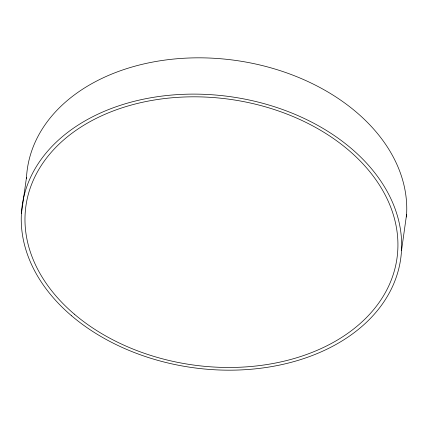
<?xml version="1.0" encoding="UTF-8"?>
<svg xmlns="http://www.w3.org/2000/svg" width="428" height="428" viewBox="0 0 428 428"><rect width="100%" height="100%" fill="white"/><g stroke="black" fill="none" stroke-linecap="round" stroke-linejoin="round"><path stroke-width="0.64" d="M21.4 213.626L26.499 177.342M401.501 250.658L406.6 214.375M26.434 178.631A191.113 136.778 8 0 1 225.256 59.166A191.113 136.778 8 0 1 406.418 217.001M74.306 314.131A187.368 134.098 8 0 0 389.453 284.39A187.368 134.098 8 0 0 170.59 97.91A187.368 134.098 8 0 0 74.306 314.131M71.562 315.773A191.113 136.778 8 0 0 393.011 285.433A191.113 136.778 8 0 0 169.777 95.225A191.113 136.778 8 0 0 71.562 315.773"/></g></svg>
